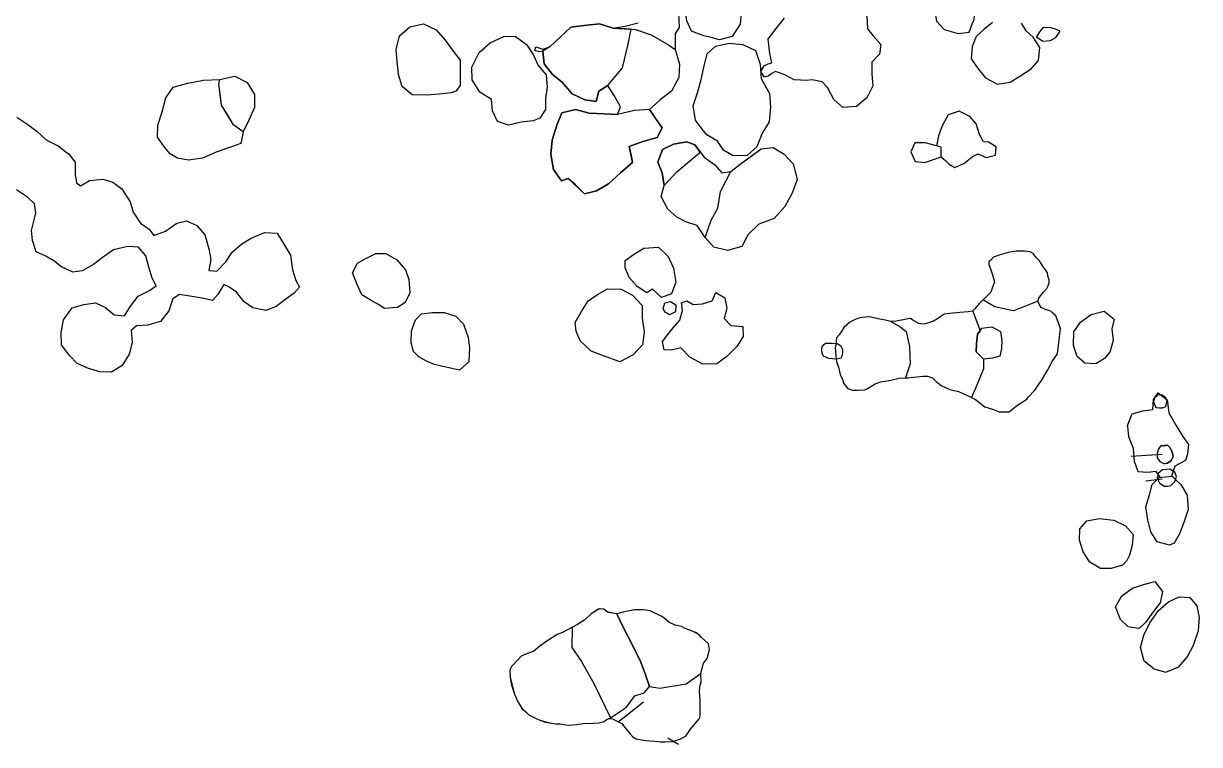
# Model space of a CAD drawing. Header units: metres. Extents: x 4462694 to 4462795, y 5794005 to 5794153.
# Drawn here: x 4462748.54 to 4462776.6, y 5794113.29 to 5794130.51 of the extents above; entities that cross this region are included whole.
import ezdxf

# ---------------------------------------------------------------- set-up
doc = ezdxf.new("R2010")
doc.units = ezdxf.units.M
doc.layers.add('Befunde', color=7, linetype='Continuous')

msp = doc.modelspace()

# ---------------------------------------------------------------- linework, layer by layer
at = {"layer": 'Befunde'}
for points, elevation in [([(4462771.254, 5794130.872), (4462771.218, 5794131.287), (4462770.958, 5794131.416), (4462770.698, 5794131.444), (4462770.465, 5794131.379), (4462770.339, 5794131.102), (4462770.277, 5794130.845), (4462770.328, 5794130.564), (4462770.509, 5794130.364), (4462770.845, 5794130.271), (4462771.108, 5794130.302), (4462771.176, 5794130.497), (4462771.229, 5794130.6), (4462771.239, 5794130.707)], 51.505), ([(4462762.487, 5794129.029), (4462762.832, 5794129.448), (4462762.97, 5794130.015), (4462763.039, 5794130.373), (4462762.616, 5794130.393), (4462762.286, 5794130.496), (4462761.921, 5794130.458), (4462761.606, 5794130.417), (4462761.332, 5794130.163), (4462761.098, 5794129.952), (4462760.933, 5794129.849), (4462760.967, 5794129.543), (4462761.166, 5794129.291), (4462761.395, 5794129.103), (4462761.53, 5794128.948), (4462761.634, 5794128.829), (4462761.934, 5794128.687), (4462762.211, 5794128.644), (4462762.271, 5794128.892)], 51.52), ([(4462753.224, 5794129.171), (4462753.587, 5794129.249), (4462753.877, 5794129.099), (4462754.054, 5794128.812), (4462754.057, 5794128.504), (4462753.919, 5794128.201), (4462753.781, 5794127.924), (4462753.553, 5794128.087), (4462753.27, 5794128.561), (4462753.199, 5794129.054)], 51.678), ([(4462762.72, 5794128.333), (4462762.396, 5794128.354), (4462762.043, 5794128.364), (4462761.717, 5794128.455), (4462761.388, 5794128.375), (4462761.267, 5794128.078), (4462761.155, 5794127.72), (4462761.129, 5794127.387), (4462761.192, 5794127.021), (4462761.381, 5794126.752), (4462761.538, 5794126.809), (4462761.932, 5794126.441), (4462762.214, 5794126.515), (4462762.498, 5794126.682), (4462762.789, 5794126.944), (4462763.077, 5794127.19), (4462762.996, 5794127.57), (4462763.32, 5794127.691), (4462763.666, 5794127.783), (4462763.782, 5794128.013), (4462763.477, 5794128.458), (4462763.118, 5794128.431), (4462762.72, 5794128.333)], 51.52), ([(4462764.689, 5794127.437), (4462764.558, 5794127.607), (4462764.372, 5794127.681), (4462764.049, 5794127.625), (4462763.788, 5794127.502), (4462763.677, 5794127.196), (4462763.781, 5794126.942), (4462763.827, 5794126.638), (4462764.131, 5794126.965), (4462764.28, 5794127.092), (4462764.689, 5794127.437)], 51.442), ([(4462769.82, 5794127.215), (4462770.052, 5794127.189), (4462770.438, 5794127.326), (4462770.438, 5794127.558), (4462770.327, 5794127.588), (4462770.057, 5794127.661), (4462769.809, 5794127.656), (4462769.715, 5794127.443)], 51.438), ([(4462765.114, 5794126.095), (4462765.174, 5794126.497), (4462765.418, 5794126.976), (4462765.646, 5794127.146), (4462766.146, 5794127.513), (4462766.43, 5794127.547), (4462766.693, 5794127.385), (4462766.91, 5794127.155), (4462767, 5794126.784), (4462766.885, 5794126.457), (4462766.711, 5794126.14), (4462766.455, 5794125.855), (4462766.086, 5794125.718), (4462765.832, 5794125.474), (4462765.756, 5794125.328), (4462765.682, 5794125.187), (4462765.342, 5794125.091), (4462765.012, 5794125.17), (4462764.807, 5794125.396), (4462764.952, 5794125.813), (4462765.114, 5794126.095)], 51.442), ([(4462773.267, 5794123.03), (4462773.286, 5794123.222), (4462773.245, 5794123.341), (4462773.214, 5794123.423), (4462773.179, 5794123.525), (4462773.116, 5794123.585), (4462773.056, 5794123.641), (4462772.927, 5794123.679), (4462772.83, 5794123.724), (4462772.776, 5794123.809), (4462772.748, 5794123.881), (4462772.773, 5794123.95), (4462772.814, 5794124.007), (4462772.889, 5794124.098), (4462772.965, 5794124.183), (4462772.984, 5794124.23), (4462773.015, 5794124.315), (4462773.015, 5794124.387), (4462772.99, 5794124.45), (4462772.974, 5794124.554), (4462772.934, 5794124.617), (4462772.874, 5794124.702), (4462772.829, 5794124.776), (4462772.789, 5794124.845), (4462772.707, 5794124.924), (4462772.637, 5794125.015), (4462772.562, 5794125.059), (4462772.439, 5794125.075), (4462772.228, 5794125.07), (4462772.04, 5794125.039), (4462771.825, 5794124.976), (4462771.691, 5794124.927), (4462771.623, 5794124.86), (4462771.579, 5794124.815), (4462771.574, 5794124.757), (4462771.601, 5794124.699), (4462771.668, 5794124.511), (4462771.709, 5794124.337), (4462771.668, 5794124.211), (4462771.628, 5794124.09), (4462771.507, 5794123.974), (4462771.345, 5794123.825), (4462771.318, 5794123.784), (4462771.242, 5794123.695), (4462771.188, 5794123.641), (4462771.081, 5794123.623), (4462770.884, 5794123.605), (4462770.647, 5794123.587), (4462770.512, 5794123.57), (4462770.355, 5794123.456), (4462770.256, 5794123.403), (4462770.144, 5794123.362), (4462770.055, 5794123.34), (4462769.992, 5794123.331), (4462769.907, 5794123.344), (4462769.764, 5794123.425), (4462769.71, 5794123.465), (4462769.643, 5794123.456), (4462769.544, 5794123.434), (4462769.355, 5794123.398), (4462769.238, 5794123.393), (4462769.14, 5794123.416), (4462768.938, 5794123.46), (4462768.736, 5794123.505), (4462768.543, 5794123.487), (4462768.472, 5794123.469), (4462768.391, 5794123.443), (4462768.31, 5794123.402), (4462768.252, 5794123.367), (4462768.127, 5794123.259), (4462768.051, 5794123.147), (4462768.006, 5794123.076), (4462767.939, 5794123.004), (4462767.93, 5794122.848), (4462767.907, 5794122.763), (4462767.921, 5794122.695), (4462767.93, 5794122.561), (4462767.943, 5794122.436), (4462767.988, 5794122.301), (4462768.033, 5794122.127), (4462768.091, 5794121.993), (4462768.104, 5794121.935), (4462768.167, 5794121.85), (4462768.216, 5794121.791), (4462768.324, 5794121.751), (4462768.449, 5794121.751), (4462768.615, 5794121.76), (4462768.669, 5794121.787), (4462768.803, 5794121.863), (4462768.866, 5794121.903), (4462769, 5794121.952), (4462769.058, 5794121.961), (4462769.242, 5794121.993), (4462769.439, 5794122.037), (4462769.591, 5794122.051), (4462769.645, 5794122.051), (4462769.78, 5794122.064), (4462770.008, 5794122.087), (4462770.116, 5794122.087), (4462770.236, 5794122.051), (4462770.317, 5794121.957), (4462770.443, 5794121.863), (4462770.649, 5794121.773), (4462770.855, 5794121.719), (4462771.066, 5794121.629), (4462771.263, 5794121.531), (4462771.482, 5794121.352), (4462771.666, 5794121.298), (4462771.823, 5794121.234), (4462772.061, 5794121.234), (4462772.235, 5794121.377), (4462772.486, 5794121.538), (4462772.522, 5794121.592), (4462772.675, 5794121.754), (4462772.765, 5794121.88), (4462772.832, 5794121.987), (4462772.984, 5794122.238), (4462773.088, 5794122.437), (4462773.218, 5794122.62)], -0.008), ([(4462771.884, 5794122.943), (4462771.878, 5794122.748), (4462771.842, 5794122.565), (4462771.663, 5794122.517), (4462771.451, 5794122.497), (4462771.278, 5794122.671), (4462771.283, 5794122.866), (4462771.308, 5794123.093), (4462771.413, 5794123.234), (4462771.649, 5794123.262), (4462771.852, 5794123.157)], 51.309), ([(4462767.596, 5794122.706), (4462767.601, 5794122.801), (4462767.625, 5794122.828), (4462767.679, 5794122.873), (4462767.823, 5794122.873), (4462767.962, 5794122.871), (4462768.04, 5794122.824), (4462768.086, 5794122.725), (4462768.089, 5794122.648), (4462768.055, 5794122.515), (4462767.937, 5794122.495), (4462767.762, 5794122.509), (4462767.629, 5794122.562), (4462767.601, 5794122.639), (4462767.596, 5794122.706)], 51.396), ([(4462775.612, 5794121.636), (4462775.612, 5794121.636), (4462775.53, 5794121.56), (4462775.504, 5794121.477), (4462775.559, 5794121.342), (4462775.648, 5794121.329), (4462775.718, 5794121.335), (4462775.803, 5794121.363), (4462775.835, 5794121.505), (4462775.796, 5794121.582), (4462775.701, 5794121.643), (4462775.612, 5794121.636)], 51.278), ([(4462775.612, 5794121.636), (4462775.612, 5794121.636), (4462775.53, 5794121.56), (4462775.504, 5794121.477), (4462775.559, 5794121.342), (4462775.648, 5794121.329), (4462775.718, 5794121.335), (4462775.803, 5794121.363), (4462775.835, 5794121.505), (4462775.796, 5794121.582), (4462775.701, 5794121.643), (4462775.612, 5794121.636)], 51.278), ([(4462775.839, 5794120.437), (4462775.682, 5794120.424), (4462775.625, 5794120.351), (4462775.598, 5794120.245), (4462775.593, 5794120.137), (4462775.659, 5794120.051), (4462775.75, 5794120.002), (4462775.797, 5794120), (4462775.844, 5794120.01), (4462775.925, 5794120.074), (4462775.975, 5794120.17), (4462775.952, 5794120.275), (4462775.907, 5794120.375)], 51.279), ([(4462776.057, 5794119.693), (4462776.015, 5794119.799), (4462775.898, 5794119.864), (4462775.721, 5794119.849), (4462775.617, 5794119.765), (4462775.594, 5794119.654), (4462775.653, 5794119.544), (4462775.762, 5794119.464), (4462775.844, 5794119.459), (4462775.923, 5794119.478), (4462776.017, 5794119.575)], 51.225), ([(4462776.057, 5794119.693), (4462776.015, 5794119.799), (4462775.898, 5794119.864), (4462775.721, 5794119.849), (4462775.617, 5794119.765), (4462775.594, 5794119.654), (4462775.653, 5794119.544), (4462775.762, 5794119.464), (4462775.844, 5794119.459), (4462775.923, 5794119.478), (4462776.017, 5794119.575)], 51.225), ([(4462762.522, 5794113.916), (4462762.934, 5794114.188), (4462763.126, 5794114.456), (4462763.352, 5794114.53), (4462763.48, 5794114.683), (4462763.378, 5794114.985), (4462763.273, 5794115.264), (4462763.077, 5794115.666), (4462762.856, 5794116.08), (4462762.702, 5794116.414), (4462762.493, 5794116.449), (4462762.389, 5794116.527), (4462762.275, 5794116.536), (4462762.09, 5794116.418), (4462761.936, 5794116.272), (4462761.936, 5794116.272), (4462761.764, 5794116.163), (4462761.405, 5794115.966), (4462761.276, 5794115.919), (4462761.052, 5794115.778), (4462760.872, 5794115.652), (4462760.722, 5794115.522), (4462760.526, 5794115.455), (4462760.417, 5794115.407), (4462760.357, 5794115.335), (4462760.185, 5794115.16), (4462760.149, 5794115.076), (4462760.154, 5794114.895), (4462760.26, 5794114.493), (4462760.33, 5794114.33), (4462760.445, 5794114.149), (4462760.604, 5794114.001), (4462760.756, 5794113.924), (4462760.859, 5794113.877), (4462761.095, 5794113.808), (4462761.244, 5794113.79), (4462761.343, 5794113.79), (4462761.535, 5794113.759), (4462761.743, 5794113.774), (4462761.898, 5794113.793), (4462762.134, 5794113.802), (4462762.277, 5794113.808), (4462762.398, 5794113.842), (4462762.45, 5794113.895)], 51.549), ([(4462764.885, 5794115.696), (4462764.809, 5794115.773), (4462764.719, 5794115.85), (4462764.663, 5794115.914), (4462764.578, 5794115.97), (4462764.521, 5794115.993), (4462764.333, 5794116.066), (4462764.244, 5794116.108), (4462764.093, 5794116.147), (4462763.943, 5794116.215), (4462763.82, 5794116.321), (4462763.758, 5794116.362), (4462763.563, 5794116.451), (4462763.492, 5794116.482), (4462763.331, 5794116.509), (4462763.204, 5794116.509), (4462763.119, 5794116.509), (4462762.922, 5794116.469), (4462762.821, 5794116.447), (4462762.73, 5794116.421), (4462762.705, 5794116.413), (4462762.638, 5794116.424), (4462762.526, 5794116.443), (4462762.493, 5794116.449), (4462762.429, 5794116.497), (4462762.379, 5794116.528), (4462762.301, 5794116.534), (4462762.245, 5794116.516), (4462762.09, 5794116.418), (4462761.936, 5794116.272), (4462761.764, 5794116.163), (4462761.405, 5794115.966), (4462761.276, 5794115.919), (4462761.052, 5794115.778), (4462760.872, 5794115.652), (4462760.722, 5794115.522), (4462760.526, 5794115.455), (4462760.417, 5794115.407), (4462760.357, 5794115.335), (4462760.185, 5794115.16), (4462760.149, 5794115.076), (4462760.154, 5794114.895), (4462760.189, 5794114.723), (4462760.26, 5794114.493), (4462760.33, 5794114.33), (4462760.445, 5794114.149), (4462760.511, 5794114.088), (4462760.604, 5794114.001), (4462760.756, 5794113.924), (4462760.859, 5794113.877), (4462760.999, 5794113.827), (4462761.095, 5794113.808), (4462761.244, 5794113.79), (4462761.343, 5794113.79), (4462761.535, 5794113.759), (4462761.743, 5794113.774), (4462761.898, 5794113.793), (4462762.134, 5794113.802), (4462762.277, 5794113.808), (4462762.398, 5794113.842), (4462762.45, 5794113.895), (4462762.522, 5794113.916), (4462762.596, 5794113.91), (4462762.708, 5794113.851), (4462762.82, 5794113.797), (4462762.884, 5794113.707), (4462763.019, 5794113.551), (4462763.08, 5794113.477), (4462763.165, 5794113.431), (4462763.392, 5794113.387), (4462763.608, 5794113.374), (4462763.737, 5794113.356), (4462763.857, 5794113.356), (4462764.047, 5794113.367), (4462764.217, 5794113.426), (4462764.35, 5794113.494), (4462764.459, 5794113.657), (4462764.533, 5794113.752), (4462764.675, 5794113.915), (4462764.69, 5794113.976), (4462764.692, 5794114.161), (4462764.688, 5794114.365), (4462764.673, 5794114.563), (4462764.682, 5794114.679), (4462764.714, 5794114.794), (4462764.705, 5794114.992), (4462764.768, 5794115.233), (4462764.855, 5794115.348), (4462764.908, 5794115.554)], 51.549), ([(4462763.48, 5794114.683), (4462763.729, 5794114.636), (4462764.358, 5794114.742), (4462764.705, 5794114.992), (4462764.768, 5794115.233), (4462764.855, 5794115.348), (4462764.908, 5794115.554), (4462764.885, 5794115.696), (4462764.719, 5794115.85), (4462764.663, 5794115.914), (4462764.521, 5794115.993), (4462764.333, 5794116.066), (4462764.244, 5794116.108), (4462764.093, 5794116.147), (4462763.943, 5794116.215), (4462763.82, 5794116.321), (4462763.758, 5794116.362), (4462763.492, 5794116.482), (4462763.331, 5794116.509), (4462763.119, 5794116.509), (4462762.922, 5794116.469), (4462762.73, 5794116.421), (4462762.702, 5794116.414), (4462762.856, 5794116.08), (4462762.856, 5794116.08), (4462763.077, 5794115.666), (4462763.273, 5794115.264), (4462763.378, 5794114.985), (4462763.48, 5794114.683)], 51.549)]:
    msp.add_lwpolyline(points, close=True, dxfattribs=dict(at, elevation=elevation))
for points, elevation in [([(4462762.616, 5794130.393), (4462763.148, 5794130.368), (4462763.518, 5794130.235), (4462763.932, 5794129.999), (4462764.094, 5794129.886)], 51.558), ([(4462753.781, 5794127.924), (4462753.553, 5794128.087), (4462753.419, 5794128.317), (4462753.27, 5794128.561), (4462753.242, 5794128.77), (4462753.199, 5794129.054), (4462753.224, 5794129.171)], 51.678), ([(4462772.748, 5794123.881), (4462772.494, 5794123.774), (4462772.168, 5794123.647), (4462772.05, 5794123.673), (4462771.724, 5794123.742), (4462771.434, 5794123.907)], -0.008), ([(4462771.198, 5794123.643), (4462771.367, 5794123.173), (4462771.308, 5794123.093), (4462771.283, 5794122.866), (4462771.278, 5794122.671), (4462771.451, 5794122.497), (4462771.451, 5794122.266), (4462771.288, 5794121.873), (4462771.162, 5794121.582)], -0.008), ([(4462769.238, 5794123.393), (4462769.455, 5794123.271), (4462769.605, 5794123.152), (4462769.685, 5794122.794), (4462769.704, 5794122.379), (4462769.591, 5794122.051)], -0.008), ([(4462774.976, 5794120.178), (4462775.71, 5794120.229)], -0.008), ([(4462775.324, 5794119.589), (4462775.712, 5794119.641)], -0.008), ([(4462761.637, 5794116.094), (4462761.625, 5794115.612), (4462761.854, 5794115.277), (4462762.152, 5794114.748), (4462762.55, 5794113.935)], 51.549), ([(4462762.721, 5794113.83), (4462763.338, 5794114.311)], -0.008), ([(4462764.173, 5794113.295), (4462763.914, 5794113.448)], -0.008)]:
    msp.add_lwpolyline(points, dxfattribs=dict(at, elevation=elevation))
for points in [[(4462764.78, 5794130.21, 51.566), (4462764.482, 5794130.326, 51.57), (4462764.368, 5794130.574, 51.593), (4462764.333, 5794130.838, 51.593), (4462764.441, 5794131.185, 51.63), (4462764.574, 5794131.463, 51.649), (4462764.832, 5794131.707, 51.656), (4462765.164, 5794131.735, 51.662), (4462765.471, 5794131.537, 51.652), (4462765.664, 5794131.203, 51.655), (4462765.675, 5794130.841, 51.632), (4462765.644, 5794130.495, 51.629), (4462765.454, 5794130.201, 51.601), (4462765.151, 5794130.114, 51.592), (4462764.953, 5794130.17, 51.578)], [(4462758.747, 5794128.855, 51.597), (4462758.459, 5794128.824, 51.612), (4462758.161, 5794128.8, 51.621), (4462757.815, 5794128.806, 51.639), (4462757.578, 5794129.006, 51.611), (4462757.489, 5794129.29, 51.636), (4462757.456, 5794129.601, 51.646), (4462757.433, 5794129.884, 51.66), (4462757.517, 5794130.214, 51.661), (4462757.758, 5794130.431, 51.65), (4462758.084, 5794130.499, 51.654), (4462758.388, 5794130.36, 51.649), (4462758.601, 5794130.113, 51.655), (4462758.793, 5794129.844, 51.652), (4462758.96, 5794129.629, 51.63), (4462758.962, 5794129.296, 51.594), (4462758.959, 5794129.027, 51.6), (4462758.856, 5794128.889, 51.625)], [(4462772.718, 5794130.19, 51.4), (4462772.862, 5794130.089, 51.401), (4462773.045, 5794130.099, 51.404), (4462773.18, 5794130.175, 51.429), (4462773.276, 5794130.324, 51.424), (4462773.169, 5794130.372, 51.424), (4462773.034, 5794130.415, 51.419), (4462772.868, 5794130.401, 51.412), (4462772.783, 5794130.309, 51.4)], [(4462760.701, 5794128.183, 51.579), (4462760.421, 5794128.153, 51.589), (4462760.114, 5794128.083, 51.579), (4462759.849, 5794128.17, 51.583), (4462759.735, 5794128.421, 51.573), (4462759.711, 5794128.691, 51.578), (4462759.434, 5794128.865, 51.59), (4462759.248, 5794129.166, 51.581), (4462759.237, 5794129.465, 51.604), (4462759.418, 5794129.818, 51.587), (4462759.679, 5794130.043, 51.604), (4462760.005, 5794130.2, 51.618), (4462760.278, 5794130.209, 51.586), (4462760.542, 5794130.007, 51.575), (4462760.702, 5794129.769, 51.573), (4462760.825, 5794129.501, 51.568), (4462761.014, 5794129.284, 51.543), (4462761.039, 5794128.986, 51.564), (4462760.996, 5794128.716, 51.584), (4462760.995, 5794128.453, 51.575), (4462760.861, 5794128.249, 51.585)], [(4462764.736, 5794127.984, 51.464), (4462764.575, 5794128.201, 51.491), (4462764.525, 5794128.54, 51.485), (4462764.622, 5794128.854, 51.495), (4462764.71, 5794129.168, 51.521), (4462764.786, 5794129.496, 51.539), (4462764.852, 5794129.786, 51.545), (4462765.055, 5794129.968, 51.567), (4462765.382, 5794130.036, 51.58), (4462765.706, 5794130.003, 51.588), (4462766.011, 5794129.859, 51.516), (4462766.117, 5794129.538, 51.512), (4462766.143, 5794129.193, 51.518), (4462766.343, 5794128.839, 51.495), (4462766.368, 5794128.508, 51.5), (4462766.339, 5794128.158, 51.507), (4462766.169, 5794127.886, 51.488), (4462766.039, 5794127.563, 51.487), (4462765.809, 5794127.359, 51.486), (4462765.474, 5794127.352, 51.461), (4462765.244, 5794127.48, 51.454), (4462765.102, 5794127.702, 51.446), (4462764.846, 5794127.847, 51.46)], [(4462751.904, 5794127.556, 51.648), (4462751.741, 5794127.795, 51.658), (4462751.746, 5794128.082, 51.67), (4462751.853, 5794128.398, 51.686), (4462751.936, 5794128.734, 51.704), (4462752.11, 5794128.988, 51.683), (4462752.465, 5794129.085, 51.689), (4462752.835, 5794129.151, 51.685), (4462753.224, 5794129.171, 51.68), (4462753.587, 5794129.249, 51.725), (4462753.877, 5794129.099, 51.732), (4462754.054, 5794128.812, 51.719), (4462754.057, 5794128.504, 51.702), (4462753.919, 5794128.201, 51.674), (4462753.781, 5794127.924, 51.678), (4462753.728, 5794127.64, 51.676), (4462753.436, 5794127.54, 51.69), (4462753.136, 5794127.435, 51.695), (4462752.81, 5794127.295, 51.7), (4462752.479, 5794127.245, 51.671), (4462752.22, 5794127.294, 51.655), (4462752.04, 5794127.397, 51.674)], [(4462770.627, 5794127.151, 51.422), (4462770.765, 5794127.067, 51.438), (4462770.98, 5794127.166, 51.43), (4462771.176, 5794127.324, 51.448), (4462771.321, 5794127.392, 51.456), (4462771.515, 5794127.305, 51.442), (4462771.735, 5794127.363, 51.456), (4462771.751, 5794127.56, 51.453), (4462771.57, 5794127.673, 51.447), (4462771.449, 5794127.679, 51.433), (4462771.357, 5794127.854, 51.431), (4462771.275, 5794128.113, 51.445), (4462771.121, 5794128.286, 51.475), (4462770.872, 5794128.411, 51.476), (4462770.608, 5794128.326, 51.48), (4462770.463, 5794128.065, 51.475), (4462770.38, 5794127.826, 51.483), (4462770.327, 5794127.588, 51.487), (4462770.057, 5794127.661, 51.483), (4462769.809, 5794127.656, 51.481), (4462769.715, 5794127.443, 51.467), (4462769.82, 5794127.215, 51.438), (4462770.052, 5794127.189, 51.475), (4462770.304, 5794127.28, 51.468), (4462770.438, 5794127.326, 51.468), (4462770.554, 5794127.23, 51.451)], [(4462764.13, 5794125.884, 51.424), (4462763.916, 5794126.077, 51.425), (4462763.761, 5794126.377, 51.445), (4462763.827, 5794126.638, 51.46), (4462763.781, 5794126.942, 51.473), (4462763.677, 5794127.196, 51.477), (4462763.788, 5794127.502, 51.463), (4462764.049, 5794127.625, 51.465), (4462764.372, 5794127.681, 51.469), (4462764.558, 5794127.607, 51.465), (4462764.783, 5794127.315, 51.445), (4462765.037, 5794127.133, 51.46), (4462765.203, 5794126.942, 51.443), (4462765.418, 5794126.976, 51.46), (4462765.646, 5794127.146, 51.471), (4462765.897, 5794127.334, 51.477), (4462766.146, 5794127.513, 51.503), (4462766.43, 5794127.547, 51.51), (4462766.693, 5794127.385, 51.518), (4462766.91, 5794127.155, 51.476), (4462767, 5794126.784, 51.472), (4462766.885, 5794126.457, 51.465), (4462766.711, 5794126.14, 51.459), (4462766.455, 5794125.855, 51.45), (4462766.086, 5794125.718, 51.453), (4462765.832, 5794125.474, 51.409), (4462765.682, 5794125.187, 51.402), (4462765.342, 5794125.091, 51.394), (4462765.012, 5794125.17, 51.39), (4462764.807, 5794125.396, 51.426), (4462764.618, 5794125.683, 51.434), (4462764.348, 5794125.773, 51.432)], [(4462762.896, 5794124.849, 51.434), (4462763.098, 5794124.996, 51.458), (4462763.347, 5794125.144, 51.455), (4462763.691, 5794125.171, 51.416), (4462763.924, 5794124.942, 51.39), (4462764.053, 5794124.669, 51.414), (4462764.105, 5794124.332, 51.418), (4462764.006, 5794124.055, 51.415), (4462763.764, 5794123.966, 51.407), (4462763.555, 5794124.162, 51.423), (4462763.417, 5794124.074, 51.437), (4462763.183, 5794124.23, 51.413), (4462762.997, 5794124.441, 51.433), (4462762.896, 5794124.675, 51.453)], [(4462756.814, 5794123.909, 51.619), (4462756.618, 5794124.032, 51.63), (4462756.504, 5794124.28, 51.638), (4462756.392, 5794124.559, 51.7), (4462756.508, 5794124.783, 51.661), (4462756.712, 5794124.896, 51.628), (4462756.95, 5794125.014, 51.642), (4462757.19, 5794125.014, 51.639), (4462757.452, 5794124.867, 51.611), (4462757.655, 5794124.63, 51.607), (4462757.734, 5794124.398, 51.609), (4462757.764, 5794124.076, 51.615), (4462757.652, 5794123.849, 51.624), (4462757.464, 5794123.73, 51.625), (4462757.153, 5794123.7, 51.614), (4462756.994, 5794123.81, 51.62)], [(4462761.705, 5794123.372, 51.456), (4462761.854, 5794123.631, 51.479), (4462762.019, 5794123.89, 51.485), (4462762.237, 5794124.038, 51.501), (4462762.475, 5794124.176, 51.502), (4462762.806, 5794124.164, 51.451), (4462763.072, 5794124.025, 51.448), (4462763.304, 5794123.776, 51.453), (4462763.301, 5794123.475, 51.428), (4462763.353, 5794123.147, 51.414), (4462763.312, 5794122.84, 51.426), (4462763.088, 5794122.6, 51.425), (4462762.773, 5794122.434, 51.431), (4462762.383, 5794122.576, 51.452), (4462762.084, 5794122.682, 51.452), (4462761.822, 5794122.934, 51.463), (4462761.728, 5794123.162, 51.469)], [(4462764.048, 5794123.242, 51.398), (4462764.201, 5794123.422, 51.428), (4462764.266, 5794123.657, 51.431), (4462764.244, 5794123.839, 51.418), (4462764.374, 5794123.889, 51.424), (4462764.523, 5794123.802, 51.429), (4462764.747, 5794123.812, 51.42), (4462764.974, 5794123.883, 51.408), (4462765.065, 5794124.082, 51.406), (4462765.278, 5794123.962, 51.387), (4462765.325, 5794123.712, 51.39), (4462765.263, 5794123.462, 51.384), (4462765.418, 5794123.296, 51.372), (4462765.706, 5794123.274, 51.351), (4462765.715, 5794123.032, 51.36), (4462765.563, 5794122.798, 51.356), (4462765.322, 5794122.561, 51.371), (4462765.09, 5794122.386, 51.369), (4462764.753, 5794122.376, 51.367), (4462764.446, 5794122.539, 51.382), (4462764.226, 5794122.763, 51.379), (4462764, 5794122.711, 51.397), (4462763.832, 5794122.715, 51.396), (4462763.793, 5794122.919, 51.408), (4462763.921, 5794123.084, 51.404)], [(4462763.805, 5794123.693, 51.413), (4462763.847, 5794123.836, 51.414), (4462763.978, 5794123.874, 51.412), (4462764.107, 5794123.788, 51.429), (4462764.101, 5794123.623, 51.427), (4462763.961, 5794123.555, 51.419), (4462763.851, 5794123.614, 51.408)], [(4462774.128, 5794122.381, 51.292), (4462773.87, 5794122.4, 51.289), (4462773.686, 5794122.557, 51.298), (4462773.601, 5794122.821, 51.314), (4462773.608, 5794123.143, 51.338), (4462773.763, 5794123.381, 51.355), (4462774.022, 5794123.559, 51.338), (4462774.332, 5794123.636, 51.328), (4462774.57, 5794123.448, 51.308), (4462774.515, 5794123.215, 51.293), (4462774.547, 5794122.938, 51.303), (4462774.463, 5794122.664, 51.295), (4462774.337, 5794122.509, 51.298)], [(4462757.845, 5794122.68, 51.604), (4462757.792, 5794122.886, 51.628), (4462757.804, 5794123.17, 51.641), (4462757.895, 5794123.436, 51.629), (4462758.041, 5794123.579, 51.626), (4462758.303, 5794123.608, 51.609), (4462758.581, 5794123.612, 51.595), (4462758.861, 5794123.522, 51.607), (4462759.045, 5794123.326, 51.596), (4462759.153, 5794123.01, 51.578), (4462759.184, 5794122.758, 51.543), (4462759.168, 5794122.431, 51.57), (4462758.948, 5794122.23, 51.595), (4462758.62, 5794122.301, 51.586), (4462758.352, 5794122.365, 51.608), (4462758.159, 5794122.445, 51.627), (4462757.978, 5794122.546, 51.629)], [(4462775.887, 5794118.057, 51.178), (4462775.886, 5794118.06, 51.178), (4462775.597, 5794118.133, 51.193), (4462775.444, 5794118.37, 51.203), (4462775.37, 5794118.656, 51.208), (4462775.326, 5794118.968, 51.198), (4462775.41, 5794119.257, 51.195), (4462775.476, 5794119.502, 51.215), (4462775.641, 5794119.666, 51.224), (4462775.941, 5794119.699, 51.232), (4462776.159, 5794119.499, 51.212), (4462776.311, 5794119.25, 51.188), (4462776.335, 5794118.903, 51.18), (4462776.233, 5794118.593, 51.169), (4462776.129, 5794118.321, 51.171), (4462776.002, 5794118.102, 51.174)], [(4462774.764, 5794117.575, 51.174), (4462774.493, 5794117.499, 51.171), (4462774.24, 5794117.493, 51.184), (4462773.986, 5794117.645, 51.225), (4462773.827, 5794117.892, 51.231), (4462773.742, 5794118.172, 51.219), (4462773.751, 5794118.442, 51.217), (4462773.917, 5794118.638, 51.248), (4462774.222, 5794118.687, 51.205), (4462774.562, 5794118.649, 51.185), (4462774.837, 5794118.517, 51.187), (4462775.018, 5794118.31, 51.19), (4462774.999, 5794118.056, 51.176), (4462774.934, 5794117.815, 51.196), (4462774.861, 5794117.675, 51.189)], [(4462775.145, 5794116.065, 51.16), (4462774.906, 5794116.107, 51.166), (4462774.718, 5794116.282, 51.15), (4462774.599, 5794116.581, 51.168), (4462774.748, 5794116.845, 51.166), (4462775.008, 5794117.026, 51.165), (4462775.265, 5794117.116, 51.159), (4462775.539, 5794117.184, 51.151), (4462775.719, 5794116.945, 51.16), (4462775.665, 5794116.68, 51.167), (4462775.497, 5794116.461, 51.169), (4462775.315, 5794116.207, 51.171), (4462775.175, 5794116.07, 51.158)]]:
    msp.add_polyline3d(points, close=True, dxfattribs=at)
for points in [[(4462764.173, 5794130.76, 51.593), (4462764.188, 5794130.41, 51.594), (4462764.094, 5794130.272, 51.576), (4462764.094, 5794129.886, 51.581), (4462764.193, 5794129.54, 51.547), (4462764.177, 5794129.217, 51.547), (4462764.005, 5794128.894, 51.527), (4462763.732, 5794128.687, 51.511), (4462763.477, 5794128.458, 51.492), (4462763.626, 5794128.243, 51.489), (4462763.782, 5794128.013, 51.471), (4462763.666, 5794127.783, 51.476), (4462763.32, 5794127.691, 51.487), (4462762.996, 5794127.57, 51.495), (4462763.04, 5794127.367, 51.511), (4462763.077, 5794127.19, 51.508), (4462762.789, 5794126.944, 51.503), (4462762.498, 5794126.682, 51.484), (4462762.214, 5794126.515, 51.519), (4462761.932, 5794126.441, 51.509), (4462761.709, 5794126.662, 51.523), (4462761.538, 5794126.809, 51.532), (4462761.381, 5794126.752, 51.54), (4462761.192, 5794127.021, 51.545), (4462761.129, 5794127.387, 51.567), (4462761.155, 5794127.72, 51.563), (4462761.267, 5794128.078, 51.569), (4462761.388, 5794128.375, 51.553), (4462761.717, 5794128.455, 51.537), (4462762.043, 5794128.364, 51.543), (4462762.396, 5794128.354, 51.52), (4462762.72, 5794128.333, 51.52), (4462762.791, 5794128.518, 51.519), (4462762.636, 5794128.787, 51.519), (4462762.487, 5794129.029, 51.52), (4462762.271, 5794128.892, 51.53), (4462762.211, 5794128.644, 51.542), (4462761.934, 5794128.687, 51.537), (4462761.634, 5794128.829, 51.544), (4462761.395, 5794129.103, 51.555), (4462761.166, 5794129.291, 51.545), (4462760.967, 5794129.543, 51.553), (4462760.933, 5794129.849, 51.548), (4462760.846, 5794129.832, 51.557), (4462760.747, 5794129.862, 51.565), (4462760.771, 5794129.954, 51.553), (4462760.934, 5794129.895, 51.555), (4462761.098, 5794129.952, 51.55), (4462761.332, 5794130.163, 51.558), (4462761.606, 5794130.417, 51.562), (4462761.921, 5794130.458, 51.571), (4462762.286, 5794130.496, 51.559), (4462762.616, 5794130.393, 51.558), (4462762.899, 5794130.445, 51.557), (4462763.208, 5794130.522, 51.564)], [(4462768.667, 5794130.688, 51.511), (4462768.681, 5794130.377, 51.506), (4462768.819, 5794130.214, 51.531), (4462769.002, 5794130.008, 51.493), (4462768.965, 5794129.774, 51.507), (4462768.784, 5794129.583, 51.514), (4462768.783, 5794129.296, 51.523), (4462768.808, 5794129.02, 51.526), (4462768.663, 5794128.733, 51.533), (4462768.421, 5794128.528, 51.523), (4462768.095, 5794128.501, 51.519), (4462767.88, 5794128.69, 51.521), (4462767.73, 5794128.981, 51.52), (4462767.603, 5794129.112, 51.532), (4462767.362, 5794129.16, 51.542), (4462767.236, 5794129.143, 51.529), (4462766.932, 5794129.161, 51.528), (4462766.691, 5794129.288, 51.521), (4462766.487, 5794129.365, 51.509), (4462766.402, 5794129.314, 51.508), (4462766.308, 5794129.247, 51.515), (4462766.221, 5794129.229, 51.518), (4462766.14, 5794129.365, 51.512), (4462766.219, 5794129.495, 51.508), (4462766.315, 5794129.541, 51.501), (4462766.398, 5794129.569, 51.503), (4462766.349, 5794129.788, 51.508), (4462766.308, 5794130.137, 51.508), (4462766.469, 5794130.352, 51.533), (4462766.698, 5794130.637, 51.55)], [(4462770.328, 5794130.564, 51.493), (4462770.509, 5794130.364, 51.492), (4462770.845, 5794130.271, 51.472), (4462771.108, 5794130.302, 51.47), (4462771.176, 5794130.497, 51.466), (4462771.229, 5794130.6, 51.473)], [(4462771.666, 5794130.531, 51.465), (4462771.46, 5794130.367, 51.469), (4462771.279, 5794130.198, 51.473), (4462771.182, 5794129.955, 51.446), (4462771.155, 5794129.666, 51.465), (4462771.324, 5794129.422, 51.467), (4462771.495, 5794129.212, 51.468), (4462771.787, 5794129.058, 51.39), (4462772.088, 5794129.11, 51.404), (4462772.321, 5794129.254, 51.428), (4462772.591, 5794129.424, 51.411), (4462772.762, 5794129.628, 51.41), (4462772.795, 5794129.934, 51.405), (4462772.633, 5794130.179, 51.416), (4462772.471, 5794130.329, 51.436), (4462772.357, 5794130.516, 51.448)], [(4462748.386, 5794128.274, 53.083), (4462748.643, 5794128.095, 53.102), (4462748.865, 5794127.933, 53.127), (4462749.084, 5794127.732, 53.139), (4462749.367, 5794127.585, 53.134), (4462749.62, 5794127.39, 53.129), (4462749.777, 5794127.199, 53.115), (4462749.778, 5794126.902, 53.113), (4462749.81, 5794126.705, 53.097), (4462749.904, 5794126.631, 53.097), (4462750.116, 5794126.76, 53.094), (4462750.437, 5794126.79, 53.076), (4462750.67, 5794126.718, 53.068), (4462750.885, 5794126.561, 53.051), (4462751.085, 5794126.254, 53.028), (4462751.157, 5794126.002, 53.022), (4462751.331, 5794125.738, 53.019), (4462751.541, 5794125.6, 53.019), (4462751.651, 5794125.45, 53.033), (4462751.931, 5794125.549, 53.024), (4462752.201, 5794125.738, 53.007), (4462752.433, 5794125.793, 53.013), (4462752.681, 5794125.682, 53), (4462752.865, 5794125.462, 52.988), (4462752.965, 5794125.13, 53.034), (4462753.015, 5794124.874, 53.028), (4462752.961, 5794124.614, 53.036), (4462753.154, 5794124.596, 53.04), (4462753.367, 5794124.82, 53.036), (4462753.523, 5794125.051, 53.037), (4462753.754, 5794125.246, 53.03), (4462753.977, 5794125.386, 53.055), (4462754.293, 5794125.515, 53.06), (4462754.595, 5794125.505, 53.079), (4462754.768, 5794125.214, 53.079), (4462754.913, 5794124.98, 53.057), (4462754.96, 5794124.623, 53.057), (4462755.043, 5794124.375, 53.046), (4462755.131, 5794124.215, 53.048), (4462755, 5794124.072, 53.05), (4462754.803, 5794123.923, 53.044), (4462754.573, 5794123.755, 53.048), (4462754.323, 5794123.653, 53.051), (4462754.018, 5794123.72, 53.067), (4462753.806, 5794123.866, 53.046), (4462753.623, 5794124.093, 53.047), (4462753.443, 5794124.218, 53.027), (4462753.319, 5794124.277, 53.028), (4462753.176, 5794124.036, 53.031), (4462753.049, 5794123.891, 53.034), (4462752.806, 5794123.948, 53.027), (4462752.267, 5794124.035, 53.036), (4462752.104, 5794123.935, 53.039), (4462752.006, 5794123.649, 53.058), (4462751.808, 5794123.395, 53.085), (4462751.499, 5794123.309, 53.097), (4462751.242, 5794123.292, 53.1), (4462751.111, 5794123.175, 53.102), (4462751.132, 5794122.891, 53.104), (4462751.06, 5794122.612, 53.107), (4462750.899, 5794122.342, 53.11), (4462750.645, 5794122.18, 53.103), (4462750.363, 5794122.191, 53.078), (4462750.092, 5794122.275, 53.091), (4462749.825, 5794122.394, 53.108), (4462749.638, 5794122.579, 53.086), (4462749.447, 5794122.837, 53.098), (4462749.442, 5794123.12, 53.107), (4462749.498, 5794123.429, 53.093), (4462749.703, 5794123.723, 53.103), (4462749.979, 5794123.799, 53.078), (4462750.258, 5794123.838, 53.064), (4462750.501, 5794123.724, 53.045), (4462750.706, 5794123.551, 53.052), (4462750.95, 5794123.526, 53.067), (4462751.097, 5794123.761, 53.051), (4462751.274, 5794123.997, 53.063), (4462751.548, 5794124.131, 53.045), (4462751.71, 5794124.243, 53.053), (4462751.614, 5794124.428, 53.036), (4462751.532, 5794124.692, 53.045), (4462751.463, 5794124.963, 53.025), (4462751.284, 5794125.167, 53.008), (4462751.028, 5794125.18, 53.004), (4462750.69, 5794125.106, 53.062), (4462750.422, 5794124.912, 53.07), (4462750.211, 5794124.751, 53.081), (4462749.942, 5794124.604, 53.095), (4462749.719, 5794124.574, 53.103), (4462749.43, 5794124.704, 53.109), (4462749.29, 5794124.826, 53.124), (4462749.073, 5794124.952, 53.127), (4462748.842, 5794125.058, 53.147), (4462748.757, 5794125.329, 53.132), (4462748.734, 5794125.565, 53.131), (4462748.795, 5794125.818, 53.128), (4462748.832, 5794125.989, 51.742), (4462748.801, 5794126.204, 53.117), (4462748.633, 5794126.359, 53.116), (4462748.377, 5794126.539, 53.13)], [(4462775.667, 5794119.676, 51.215), (4462775.57, 5794119.812, 51.245), (4462775.36, 5794119.788, 51.23), (4462775.144, 5794119.805, 51.223), (4462775.05, 5794120.054, 51.268), (4462775.026, 5794120.358, 51.267), (4462774.917, 5794120.636, 51.28), (4462774.894, 5794120.894, 51.288), (4462774.89, 5794120.909, 51.288), (4462775.001, 5794121.186, 51.287), (4462775.255, 5794121.262, 51.275), (4462775.489, 5794121.294, 51.275), (4462775.51, 5794121.529, 51.274), (4462775.617, 5794121.694, 51.269), (4462775.835, 5794121.522, 51.257), (4462775.875, 5794121.215, 51.244), (4462776.039, 5794120.922, 51.246), (4462776.208, 5794120.648, 51.225), (4462776.341, 5794120.453, 51.241), (4462776.318, 5794120.222, 51.218), (4462776.272, 5794120.071, 51.219), (4462776.013, 5794119.937, 51.231), (4462775.936, 5794119.703, 51.235)], [(4462775.761, 5794120.424, 51.271), (4462775.682, 5794120.424, 51.279), (4462775.625, 5794120.351, 51.28), (4462775.598, 5794120.245, 51.272), (4462775.593, 5794120.137, 51.255), (4462775.659, 5794120.051, 51.247), (4462775.75, 5794120.002, 51.26), (4462775.797, 5794120, 51.256)], [(4462775.761, 5794120.424, 51.271), (4462775.839, 5794120.437, 51.279), (4462775.907, 5794120.375, 51.28), (4462775.952, 5794120.275, 51.272), (4462775.975, 5794120.17, 51.255), (4462775.925, 5794120.074, 51.247), (4462775.844, 5794120.01, 51.26), (4462775.797, 5794120, 51.256)], [(4462775.515, 5794115.099, 51.218), (4462775.281, 5794115.283, 51.183), (4462775.2, 5794115.609, 51.18), (4462775.274, 5794115.905, 51.182), (4462775.418, 5794116.198, 51.188), (4462775.627, 5794116.497, 51.186), (4462775.863, 5794116.701, 51.183), (4462776.121, 5794116.82, 51.155), (4462776.383, 5794116.807, 51.174)], [(4462775.515, 5794115.099, 51.218), (4462775.802, 5794115.019, 51.183), (4462776.113, 5794115.145, 51.18), (4462776.308, 5794115.38, 51.182), (4462776.46, 5794115.669, 51.188), (4462776.578, 5794116.014, 51.186), (4462776.604, 5794116.324, 51.183), (4462776.548, 5794116.603, 51.155), (4462776.383, 5794116.807, 51.174)]]:
    msp.add_polyline3d(points, dxfattribs=at)

doc.saveas('drawing.dxf')
